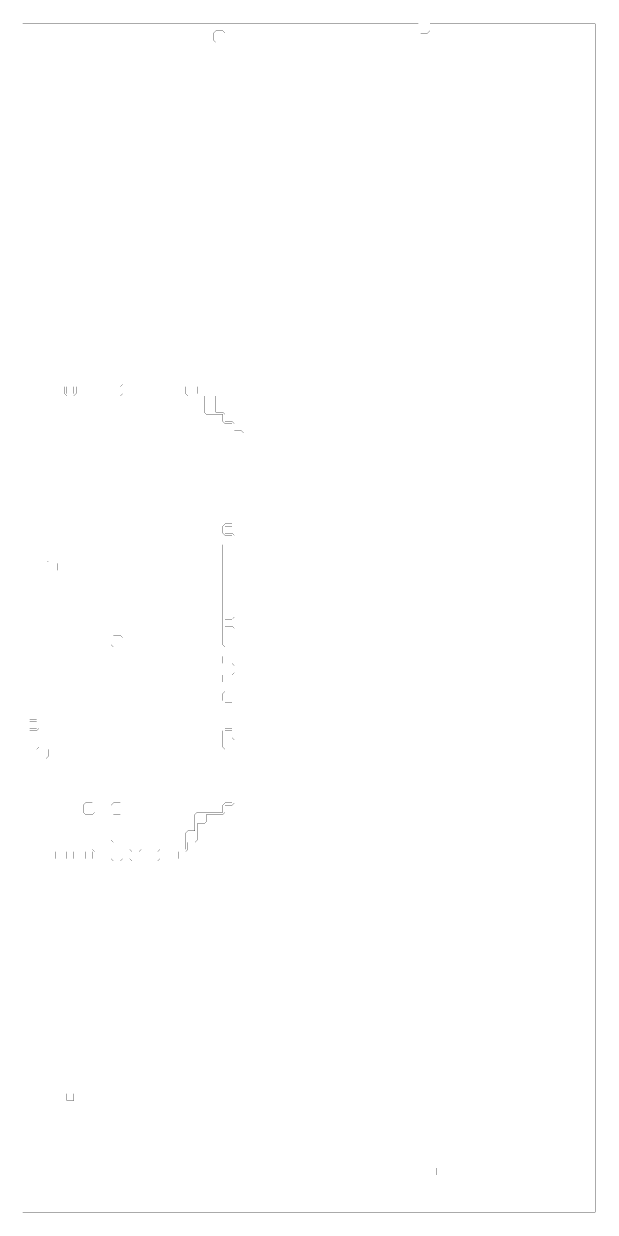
# Model space of a CAD drawing. Header units: metres. Extents: x 0 to 4990, y -4990 to 0.
# Drawn here: x 2593 to 4990, y -4990 to 0 of the extents above; entities that cross this region are included whole.
import ezdxf

# ---------------------------------------------------------------- set-up
doc = ezdxf.new("R2010")
doc.units = ezdxf.units.M
for name, color, linetype in [('conductor', 1, 'Continuous'), ('dielectric', 8, 'Continuous'), ('substrate', 5, 'Continuous')]:
    doc.layers.add(name, color=color, linetype=linetype)

msp = doc.modelspace()

# ---------------------------------------------------------------- linework, layer by layer
at = {"layer": 'conductor', "const_width": 0.5}
msp.add_lwpolyline([(2587.890625, -3466.796875), (2597.65625, -3466.796875), (2607.421875, -3466.796875), (2617.1875, -3466.796875), (2626.953125, -3466.796875), (2636.71875, -3466.796875), (2646.484375, -3466.796875), (2656.25, -3466.796875), (2666.015625, -3466.796875), (2675.78125, -3466.796875), (2685.546875, -3466.796875), (2695.3125, -3466.796875), (2705.078125, -3466.796875), (2714.84375, -3466.796875), (2724.609375, -3466.796875), (2734.375, -3466.796875), (2744.140625, -3466.796875), (2753.90625, -3466.796875), (2763.671875, -3466.796875), (2773.4375, -3466.796875), (2783.203125, -3466.796875), (2792.96875, -3466.796875), (2802.734375, -3466.796875), (2812.5, -3466.796875), (2822.265625, -3466.796875), (2832.03125, -3466.796875), (2841.796875, -3466.796875), (2851.5625, -3466.796875), (2861.328125, -3466.796875), (2871.09375, -3466.796875), (2880.859375, -3466.796875), (2890.625, -3476.5625), (2890.625, -3486.328125), (2890.625, -3496.09375), (2890.625, -3505.859375), (2900.390625, -3505.859375), (2910.15625, -3505.859375), (2919.921875, -3505.859375), (2919.921875, -3496.09375), (2919.921875, -3486.328125), (2919.921875, -3476.5625), (2919.921875, -3466.796875), (2919.921875, -3457.03125), (2919.921875, -3447.265625), (2919.921875, -3437.5), (2929.6875, -3427.734375), (2939.453125, -3427.734375), (2949.21875, -3427.734375), (2958.984375, -3427.734375), (2968.75, -3437.5), (2968.75, -3447.265625), (2968.75, -3457.03125), (2968.75, -3466.796875), (2968.75, -3476.5625), (2968.75, -3486.328125), (2968.75, -3496.09375), (2968.75, -3505.859375), (2978.515625, -3505.859375), (2988.28125, -3505.859375), (2998.046875, -3505.859375), (2998.046875, -3496.09375), (2998.046875, -3486.328125), (2998.046875, -3476.5625), (3007.8125, -3466.796875), (3017.578125, -3466.796875), (3027.34375, -3466.796875), (3037.109375, -3466.796875), (3046.875, -3476.5625), (3046.875, -3486.328125), (3046.875, -3496.09375), (3046.875, -3505.859375), (3056.640625, -3505.859375), (3066.40625, -3505.859375), (3076.171875, -3505.859375), (3076.171875, -3496.09375), (3076.171875, -3486.328125), (3076.171875, -3476.5625), (3085.9375, -3466.796875), (3095.703125, -3466.796875), (3105.46875, -3466.796875), (3115.234375, -3466.796875), (3125, -3476.5625), (3125, -3486.328125), (3125, -3496.09375), (3125, -3505.859375), (3134.765625, -3505.859375), (3144.53125, -3505.859375), (3154.296875, -3505.859375), (3154.296875, -3496.09375), (3154.296875, -3486.328125), (3154.296875, -3476.5625), (3164.0625, -3466.796875), (3173.828125, -3466.796875), (3183.59375, -3466.796875), (3193.359375, -3466.796875), (3203.125, -3466.796875), (3212.890625, -3466.796875), (3222.65625, -3466.796875), (3232.421875, -3466.796875), (3242.1875, -3466.796875), (3251.953125, -3466.796875), (3261.71875, -3466.796875), (3271.484375, -3466.796875), (3271.484375, -3457.03125), (3271.484375, -3447.265625), (3271.484375, -3437.5), (3271.484375, -3427.734375), (3271.484375, -3417.96875), (3271.484375, -3408.203125), (3271.484375, -3398.4375), (3281.25, -3388.671875), (3291.015625, -3388.671875), (3300.78125, -3388.671875), (3310.546875, -3388.671875), (3310.546875, -3378.90625), (3310.546875, -3369.140625), (3310.546875, -3359.375), (3310.546875, -3349.609375), (3310.546875, -3339.84375), (3310.546875, -3330.078125), (3310.546875, -3320.3125), (3320.3125, -3310.546875), (3330.078125, -3310.546875), (3339.84375, -3310.546875), (3349.609375, -3310.546875), (3359.375, -3310.546875), (3369.140625, -3310.546875), (3378.90625, -3310.546875), (3388.671875, -3310.546875), (3398.4375, -3310.546875), (3408.203125, -3310.546875), (3417.96875, -3310.546875), (3427.734375, -3310.546875), (3427.734375, -3300.78125), (3427.734375, -3291.015625), (3427.734375, -3281.25), (3437.5, -3271.484375), (3447.265625, -3271.484375), (3457.03125, -3271.484375), (3466.796875, -3271.484375), (3466.796875, -3261.71875), (3466.796875, -3251.953125), (3466.796875, -3242.1875), (3466.796875, -3232.421875), (3466.796875, -3222.65625), (3466.796875, -3212.890625), (3466.796875, -3203.125), (3466.796875, -3193.359375), (3466.796875, -3183.59375), (3466.796875, -3173.828125), (3466.796875, -3164.0625), (3466.796875, -3154.296875), (3466.796875, -3144.53125), (3466.796875, -3134.765625), (3466.796875, -3125), (3466.796875, -3115.234375), (3466.796875, -3105.46875), (3466.796875, -3095.703125), (3466.796875, -3085.9375), (3466.796875, -3076.171875), (3466.796875, -3066.40625), (3466.796875, -3056.640625), (3466.796875, -3046.875), (3457.03125, -3046.875), (3447.265625, -3046.875), (3437.5, -3046.875), (3427.734375, -3037.109375), (3427.734375, -3027.34375), (3427.734375, -3017.578125), (3427.734375, -3007.8125), (3427.734375, -2998.046875), (3427.734375, -2988.28125), (3427.734375, -2978.515625), (3427.734375, -2968.75), (3437.5, -2958.984375), (3447.265625, -2958.984375), (3457.03125, -2958.984375), (3466.796875, -2958.984375), (3466.796875, -2949.21875), (3466.796875, -2939.453125), (3466.796875, -2929.6875), (3466.796875, -2919.921875), (3466.796875, -2910.15625), (3466.796875, -2900.390625), (3466.796875, -2890.625), (3466.796875, -2880.859375), (3466.796875, -2871.09375), (3466.796875, -2861.328125), (3466.796875, -2851.5625), (3457.03125, -2851.5625), (3447.265625, -2851.5625), (3437.5, -2851.5625), (3427.734375, -2841.796875), (3427.734375, -2832.03125), (3427.734375, -2822.265625), (3427.734375, -2812.5), (3437.5, -2802.734375), (3447.265625, -2802.734375), (3457.03125, -2802.734375), (3466.796875, -2802.734375), (3466.796875, -2792.96875), (3466.796875, -2783.203125), (3466.796875, -2773.4375), (3457.03125, -2773.4375), (3447.265625, -2773.4375), (3437.5, -2773.4375), (3427.734375, -2763.671875), (3427.734375, -2753.90625), (3427.734375, -2744.140625), (3427.734375, -2734.375), (3437.5, -2724.609375), (3447.265625, -2724.609375), (3457.03125, -2724.609375), (3466.796875, -2724.609375), (3466.796875, -2714.84375), (3466.796875, -2705.078125), (3466.796875, -2695.3125), (3457.03125, -2695.3125), (3447.265625, -2695.3125), (3437.5, -2695.3125), (3427.734375, -2685.546875), (3427.734375, -2675.78125), (3427.734375, -2666.015625), (3427.734375, -2656.25), (3437.5, -2646.484375), (3447.265625, -2646.484375), (3457.03125, -2646.484375), (3466.796875, -2646.484375), (3466.796875, -2636.71875), (3466.796875, -2626.953125), (3466.796875, -2617.1875), (3457.03125, -2617.1875), (3447.265625, -2617.1875), (3437.5, -2617.1875), (3427.734375, -2607.421875), (3427.734375, -2597.65625), (3427.734375, -2587.890625), (3427.734375, -2578.125), (3427.734375, -2568.359375), (3427.734375, -2558.59375), (3427.734375, -2548.828125), (3427.734375, -2539.0625), (3427.734375, -2529.296875), (3427.734375, -2519.53125), (3427.734375, -2509.765625), (3427.734375, -2500), (3427.734375, -2490.234375), (3427.734375, -2480.46875), (3427.734375, -2470.703125), (3427.734375, -2460.9375), (3427.734375, -2451.171875), (3427.734375, -2441.40625), (3427.734375, -2431.640625), (3427.734375, -2421.875), (3427.734375, -2412.109375), (3427.734375, -2402.34375), (3427.734375, -2392.578125), (3427.734375, -2382.8125), (3427.734375, -2373.046875), (3427.734375, -2363.28125), (3427.734375, -2353.515625), (3427.734375, -2343.75), (3427.734375, -2333.984375), (3427.734375, -2324.21875), (3427.734375, -2314.453125), (3427.734375, -2304.6875), (3427.734375, -2294.921875), (3427.734375, -2285.15625), (3427.734375, -2275.390625), (3427.734375, -2265.625), (3427.734375, -2255.859375), (3427.734375, -2246.09375), (3427.734375, -2236.328125), (3427.734375, -2226.5625), (3427.734375, -2216.796875), (3427.734375, -2207.03125), (3427.734375, -2197.265625), (3427.734375, -2187.5), (3437.5, -2177.734375), (3447.265625, -2177.734375), (3457.03125, -2177.734375), (3466.796875, -2177.734375), (3466.796875, -2167.96875), (3466.796875, -2158.203125), (3466.796875, -2148.4375), (3457.03125, -2148.4375), (3447.265625, -2148.4375), (3437.5, -2148.4375), (3427.734375, -2138.671875), (3427.734375, -2128.90625), (3427.734375, -2119.140625), (3427.734375, -2109.375), (3437.5, -2099.609375), (3447.265625, -2099.609375), (3457.03125, -2099.609375), (3466.796875, -2099.609375), (3466.796875, -2089.84375), (3466.796875, -2080.078125), (3466.796875, -2070.3125), (3466.796875, -2060.546875), (3466.796875, -2050.78125), (3466.796875, -2041.015625), (3466.796875, -2031.25), (3466.796875, -2021.484375), (3466.796875, -2011.71875), (3466.796875, -2001.953125), (3466.796875, -1992.1875), (3466.796875, -1982.421875), (3466.796875, -1972.65625), (3466.796875, -1962.890625), (3466.796875, -1953.125), (3466.796875, -1943.359375), (3466.796875, -1933.59375), (3466.796875, -1923.828125), (3466.796875, -1914.0625), (3466.796875, -1904.296875), (3466.796875, -1894.53125), (3466.796875, -1884.765625), (3466.796875, -1875), (3466.796875, -1865.234375), (3466.796875, -1855.46875), (3466.796875, -1845.703125), (3466.796875, -1835.9375), (3466.796875, -1826.171875), (3466.796875, -1816.40625), (3466.796875, -1806.640625), (3466.796875, -1796.875), (3466.796875, -1787.109375), (3466.796875, -1777.34375), (3466.796875, -1767.578125), (3466.796875, -1757.8125), (3466.796875, -1748.046875), (3466.796875, -1738.28125), (3466.796875, -1728.515625), (3466.796875, -1718.75), (3466.796875, -1708.984375), (3466.796875, -1699.21875), (3466.796875, -1689.453125), (3466.796875, -1679.6875), (3457.03125, -1679.6875), (3447.265625, -1679.6875), (3437.5, -1679.6875), (3427.734375, -1669.921875), (3427.734375, -1660.15625), (3427.734375, -1650.390625), (3427.734375, -1640.625), (3417.96875, -1640.625), (3408.203125, -1640.625), (3398.4375, -1640.625), (3388.671875, -1640.625), (3378.90625, -1640.625), (3369.140625, -1640.625), (3359.375, -1640.625), (3349.609375, -1630.859375), (3349.609375, -1621.09375), (3349.609375, -1611.328125), (3349.609375, -1601.5625), (3349.609375, -1591.796875), (3349.609375, -1582.03125), (3349.609375, -1572.265625), (3349.609375, -1562.5), (3339.84375, -1562.5), (3330.078125, -1562.5), (3320.3125, -1562.5), (3310.546875, -1562.5), (3300.78125, -1562.5), (3291.015625, -1562.5), (3281.25, -1562.5), (3271.484375, -1552.734375), (3271.484375, -1542.96875), (3271.484375, -1533.203125), (3271.484375, -1523.4375), (3261.71875, -1523.4375), (3251.953125, -1523.4375), (3242.1875, -1523.4375), (3232.421875, -1523.4375), (3222.65625, -1523.4375), (3212.890625, -1523.4375), (3203.125, -1523.4375), (3193.359375, -1523.4375), (3183.59375, -1523.4375), (3173.828125, -1523.4375), (3164.0625, -1523.4375), (3154.296875, -1523.4375), (3144.53125, -1523.4375), (3134.765625, -1523.4375), (3125, -1523.4375), (3115.234375, -1523.4375), (3105.46875, -1523.4375), (3095.703125, -1523.4375), (3085.9375, -1523.4375), (3076.171875, -1523.4375), (3066.40625, -1523.4375), (3056.640625, -1523.4375), (3046.875, -1523.4375), (3037.109375, -1523.4375), (3027.34375, -1523.4375), (3017.578125, -1523.4375), (3007.8125, -1523.4375), (3007.8125, -1533.203125), (3007.8125, -1542.96875), (3007.8125, -1552.734375), (2998.046875, -1562.5), (2988.28125, -1562.5), (2978.515625, -1562.5), (2968.75, -1562.5), (2958.984375, -1552.734375), (2958.984375, -1542.96875), (2958.984375, -1533.203125), (2958.984375, -1523.4375), (2949.21875, -1523.4375), (2939.453125, -1523.4375), (2929.6875, -1523.4375), (2919.921875, -1523.4375), (2910.15625, -1523.4375), (2900.390625, -1523.4375), (2890.625, -1523.4375), (2880.859375, -1523.4375), (2871.09375, -1523.4375), (2861.328125, -1523.4375), (2851.5625, -1523.4375), (2841.796875, -1523.4375), (2832.03125, -1523.4375), (2822.265625, -1523.4375), (2812.5, -1523.4375), (2812.5, -1533.203125), (2812.5, -1542.96875), (2812.5, -1552.734375), (2802.734375, -1562.5), (2792.96875, -1562.5), (2783.203125, -1562.5), (2773.4375, -1562.5), (2763.671875, -1552.734375), (2763.671875, -1542.96875), (2763.671875, -1533.203125), (2763.671875, -1523.4375), (2753.90625, -1523.4375), (2744.140625, -1523.4375), (2734.375, -1523.4375), (2724.609375, -1523.4375), (2714.84375, -1523.4375), (2705.078125, -1523.4375), (2695.3125, -1523.4375), (2685.546875, -1523.4375), (2675.78125, -1523.4375), (2666.015625, -1523.4375), (2656.25, -1523.4375), (2646.484375, -1523.4375), (2636.71875, -1523.4375), (2626.953125, -1523.4375), (2617.1875, -1523.4375), (2607.421875, -1523.4375), (2597.65625, -1523.4375), (2587.890625, -1523.4375)], dxfattribs=at)
for points in [[(2685.546875, -2265.625), (2695.3125, -2255.859375), (2705.078125, -2255.859375), (2714.84375, -2255.859375), (2724.609375, -2255.859375), (2734.375, -2265.625), (2734.375, -2275.390625), (2734.375, -2285.15625), (2734.375, -2294.921875), (2724.609375, -2304.6875), (2714.84375, -2304.6875), (2705.078125, -2304.6875), (2695.3125, -2304.6875), (2685.546875, -2294.921875), (2685.546875, -2285.15625), (2685.546875, -2275.390625)], [(2958.984375, -2578.125), (2968.75, -2568.359375), (2978.515625, -2568.359375), (2988.28125, -2568.359375), (2998.046875, -2568.359375), (3007.8125, -2578.125), (3007.8125, -2587.890625), (3007.8125, -2597.65625), (3007.8125, -2607.421875), (2998.046875, -2617.1875), (2988.28125, -2617.1875), (2978.515625, -2617.1875), (2968.75, -2617.1875), (2958.984375, -2607.421875), (2958.984375, -2597.65625), (2958.984375, -2587.890625)], [(2607.421875, -2929.6875), (2617.1875, -2919.921875), (2626.953125, -2919.921875), (2636.71875, -2919.921875), (2646.484375, -2919.921875), (2656.25, -2929.6875), (2656.25, -2939.453125), (2656.25, -2949.21875), (2656.25, -2958.984375), (2646.484375, -2968.75), (2636.71875, -2968.75), (2626.953125, -2968.75), (2617.1875, -2968.75), (2607.421875, -2958.984375), (2607.421875, -2949.21875), (2607.421875, -2939.453125)], [(2646.484375, -3046.875), (2656.25, -3037.109375), (2666.015625, -3037.109375), (2675.78125, -3037.109375), (2685.546875, -3037.109375), (2695.3125, -3046.875), (2695.3125, -3056.640625), (2695.3125, -3066.40625), (2695.3125, -3076.171875), (2685.546875, -3085.9375), (2675.78125, -3085.9375), (2666.015625, -3085.9375), (2656.25, -3085.9375), (2646.484375, -3076.171875), (2646.484375, -3066.40625), (2646.484375, -3056.640625)], [(2841.796875, -3281.25), (2851.5625, -3271.484375), (2861.328125, -3271.484375), (2871.09375, -3271.484375), (2880.859375, -3271.484375), (2890.625, -3281.25), (2890.625, -3291.015625), (2890.625, -3300.78125), (2890.625, -3310.546875), (2880.859375, -3320.3125), (2871.09375, -3320.3125), (2861.328125, -3320.3125), (2851.5625, -3320.3125), (2841.796875, -3310.546875), (2841.796875, -3300.78125), (2841.796875, -3291.015625)], [(2958.984375, -3281.25), (2968.75, -3271.484375), (2978.515625, -3271.484375), (2988.28125, -3271.484375), (2998.046875, -3271.484375), (3007.8125, -3281.25), (3007.8125, -3291.015625), (3007.8125, -3300.78125), (3007.8125, -3310.546875), (2998.046875, -3320.3125), (2988.28125, -3320.3125), (2978.515625, -3320.3125), (2968.75, -3320.3125), (2958.984375, -3310.546875), (2958.984375, -3300.78125), (2958.984375, -3291.015625)]]:
    msp.add_lwpolyline(points, close=True, dxfattribs=at)
at = {"layer": 'dielectric', "const_width": 0.5}
for points in [[(2773.4375, -4492.1875), (2773.4375, -4501.953125), (2773.4375, -4511.71875), (2773.4375, -4521.484375), (2783.203125, -4521.484375), (2792.96875, -4521.484375), (2802.734375, -4521.484375), (2802.734375, -4511.71875), (2802.734375, -4501.953125), (2802.734375, -4492.1875), (2792.96875, -4492.1875), (2783.203125, -4492.1875)], [(4296.875, -4804.6875), (4296.875, -4814.453125), (4296.875, -4824.21875), (4296.875, -4833.984375), (4306.640625, -4833.984375), (4316.40625, -4833.984375), (4326.171875, -4833.984375), (4326.171875, -4824.21875), (4326.171875, -4814.453125), (4326.171875, -4804.6875), (4316.40625, -4804.6875), (4306.640625, -4804.6875)]]:
    msp.add_lwpolyline(points, close=True, dxfattribs=at)
at = {"layer": 'substrate', "const_width": 0.5}
for points in [[(2587.890625, -4990.234375), (2597.65625, -4990.234375), (2607.421875, -4990.234375), (2617.1875, -4990.234375), (2626.953125, -4990.234375), (2636.71875, -4990.234375), (2646.484375, -4990.234375), (2656.25, -4990.234375), (2666.015625, -4990.234375), (2675.78125, -4990.234375), (2685.546875, -4990.234375), (2695.3125, -4990.234375), (2705.078125, -4990.234375), (2714.84375, -4990.234375), (2724.609375, -4990.234375), (2734.375, -4990.234375), (2744.140625, -4990.234375), (2753.90625, -4990.234375), (2763.671875, -4990.234375), (2773.4375, -4990.234375), (2783.203125, -4990.234375), (2792.96875, -4990.234375), (2802.734375, -4990.234375), (2812.5, -4990.234375), (2822.265625, -4990.234375), (2832.03125, -4990.234375), (2841.796875, -4990.234375), (2851.5625, -4990.234375), (2861.328125, -4990.234375), (2871.09375, -4990.234375), (2880.859375, -4990.234375), (2890.625, -4990.234375), (2900.390625, -4990.234375), (2910.15625, -4990.234375), (2919.921875, -4990.234375), (2929.6875, -4990.234375), (2939.453125, -4990.234375), (2949.21875, -4990.234375), (2958.984375, -4990.234375), (2968.75, -4990.234375), (2978.515625, -4990.234375), (2988.28125, -4990.234375), (2998.046875, -4990.234375), (3007.8125, -4990.234375), (3017.578125, -4990.234375), (3027.34375, -4990.234375), (3037.109375, -4990.234375), (3046.875, -4990.234375), (3056.640625, -4990.234375), (3066.40625, -4990.234375), (3076.171875, -4990.234375), (3085.9375, -4990.234375), (3095.703125, -4990.234375), (3105.46875, -4990.234375), (3115.234375, -4990.234375), (3125, -4990.234375), (3134.765625, -4990.234375), (3144.53125, -4990.234375), (3154.296875, -4990.234375), (3164.0625, -4990.234375), (3173.828125, -4990.234375), (3183.59375, -4990.234375), (3193.359375, -4990.234375), (3203.125, -4990.234375), (3212.890625, -4990.234375), (3222.65625, -4990.234375), (3232.421875, -4990.234375), (3242.1875, -4990.234375), (3251.953125, -4990.234375), (3261.71875, -4990.234375), (3271.484375, -4990.234375), (3281.25, -4990.234375), (3291.015625, -4990.234375), (3300.78125, -4990.234375), (3310.546875, -4990.234375), (3320.3125, -4990.234375), (3330.078125, -4990.234375), (3339.84375, -4990.234375), (3349.609375, -4990.234375), (3359.375, -4990.234375), (3369.140625, -4990.234375), (3378.90625, -4990.234375), (3388.671875, -4990.234375), (3398.4375, -4990.234375), (3408.203125, -4990.234375), (3417.96875, -4990.234375), (3427.734375, -4990.234375), (3437.5, -4990.234375), (3447.265625, -4990.234375), (3457.03125, -4990.234375), (3466.796875, -4990.234375), (3476.5625, -4990.234375), (3486.328125, -4990.234375), (3496.09375, -4990.234375), (3505.859375, -4990.234375), (3515.625, -4990.234375), (3525.390625, -4990.234375), (3535.15625, -4990.234375), (3544.921875, -4990.234375), (3554.6875, -4990.234375), (3564.453125, -4990.234375), (3574.21875, -4990.234375), (3583.984375, -4990.234375), (3593.75, -4990.234375), (3603.515625, -4990.234375), (3613.28125, -4990.234375), (3623.046875, -4990.234375), (3632.8125, -4990.234375), (3642.578125, -4990.234375), (3652.34375, -4990.234375), (3662.109375, -4990.234375), (3671.875, -4990.234375), (3681.640625, -4990.234375), (3691.40625, -4990.234375), (3701.171875, -4990.234375), (3710.9375, -4990.234375), (3720.703125, -4990.234375), (3730.46875, -4990.234375), (3740.234375, -4990.234375), (3750, -4990.234375), (3759.765625, -4990.234375), (3769.53125, -4990.234375), (3779.296875, -4990.234375), (3789.0625, -4990.234375), (3798.828125, -4990.234375), (3808.59375, -4990.234375), (3818.359375, -4990.234375), (3828.125, -4990.234375), (3837.890625, -4990.234375), (3847.65625, -4990.234375), (3857.421875, -4990.234375), (3867.1875, -4990.234375), (3876.953125, -4990.234375), (3886.71875, -4990.234375), (3896.484375, -4990.234375), (3906.25, -4990.234375), (3916.015625, -4990.234375), (3925.78125, -4990.234375), (3935.546875, -4990.234375), (3945.3125, -4990.234375), (3955.078125, -4990.234375), (3964.84375, -4990.234375), (3974.609375, -4990.234375), (3984.375, -4990.234375), (3994.140625, -4990.234375), (4003.90625, -4990.234375), (4013.671875, -4990.234375), (4023.4375, -4990.234375), (4033.203125, -4990.234375), (4042.96875, -4990.234375), (4052.734375, -4990.234375), (4062.5, -4990.234375), (4072.265625, -4990.234375), (4082.03125, -4990.234375), (4091.796875, -4990.234375), (4101.5625, -4990.234375), (4111.328125, -4990.234375), (4121.09375, -4990.234375), (4130.859375, -4990.234375), (4140.625, -4990.234375), (4150.390625, -4990.234375), (4160.15625, -4990.234375), (4169.921875, -4990.234375), (4179.6875, -4990.234375), (4189.453125, -4990.234375), (4199.21875, -4990.234375), (4208.984375, -4990.234375), (4218.75, -4990.234375), (4228.515625, -4990.234375), (4238.28125, -4990.234375), (4248.046875, -4990.234375), (4257.8125, -4990.234375), (4267.578125, -4990.234375), (4277.34375, -4990.234375), (4287.109375, -4990.234375), (4296.875, -4990.234375), (4306.640625, -4990.234375), (4316.40625, -4990.234375), (4326.171875, -4990.234375), (4335.9375, -4990.234375), (4345.703125, -4990.234375), (4355.46875, -4990.234375), (4365.234375, -4990.234375), (4375, -4990.234375), (4384.765625, -4990.234375), (4394.53125, -4990.234375), (4404.296875, -4990.234375), (4414.0625, -4990.234375), (4423.828125, -4990.234375), (4433.59375, -4990.234375), (4443.359375, -4990.234375), (4453.125, -4990.234375), (4462.890625, -4990.234375), (4472.65625, -4990.234375), (4482.421875, -4990.234375), (4492.1875, -4990.234375), (4501.953125, -4990.234375), (4511.71875, -4990.234375), (4521.484375, -4990.234375), (4531.25, -4990.234375), (4541.015625, -4990.234375), (4550.78125, -4990.234375), (4560.546875, -4990.234375), (4570.3125, -4990.234375), (4580.078125, -4990.234375), (4589.84375, -4990.234375), (4599.609375, -4990.234375), (4609.375, -4990.234375), (4619.140625, -4990.234375), (4628.90625, -4990.234375), (4638.671875, -4990.234375), (4648.4375, -4990.234375), (4658.203125, -4990.234375), (4667.96875, -4990.234375), (4677.734375, -4990.234375), (4687.5, -4990.234375), (4697.265625, -4990.234375), (4707.03125, -4990.234375), (4716.796875, -4990.234375), (4726.5625, -4990.234375), (4736.328125, -4990.234375), (4746.09375, -4990.234375), (4755.859375, -4990.234375), (4765.625, -4990.234375), (4775.390625, -4990.234375), (4785.15625, -4990.234375), (4794.921875, -4990.234375), (4804.6875, -4990.234375), (4814.453125, -4990.234375), (4824.21875, -4990.234375), (4833.984375, -4990.234375), (4843.75, -4990.234375), (4853.515625, -4990.234375), (4863.28125, -4990.234375), (4873.046875, -4990.234375), (4882.8125, -4990.234375), (4892.578125, -4990.234375), (4902.34375, -4990.234375), (4912.109375, -4990.234375), (4921.875, -4990.234375), (4931.640625, -4990.234375), (4941.40625, -4990.234375), (4951.171875, -4990.234375), (4960.9375, -4990.234375), (4970.703125, -4990.234375), (4980.46875, -4990.234375), (4990.234375, -4990.234375), (4990.234375, -4980.46875), (4990.234375, -4970.703125), (4990.234375, -4960.9375), (4990.234375, -4951.171875), (4990.234375, -4941.40625), (4990.234375, -4931.640625), (4990.234375, -4921.875), (4990.234375, -4912.109375), (4990.234375, -4902.34375), (4990.234375, -4892.578125), (4990.234375, -4882.8125), (4990.234375, -4873.046875), (4990.234375, -4863.28125), (4990.234375, -4853.515625), (4990.234375, -4843.75), (4990.234375, -4833.984375), (4990.234375, -4824.21875), (4990.234375, -4814.453125), (4990.234375, -4804.6875), (4990.234375, -4794.921875), (4990.234375, -4785.15625), (4990.234375, -4775.390625), (4990.234375, -4765.625), (4990.234375, -4755.859375), (4990.234375, -4746.09375), (4990.234375, -4736.328125), (4990.234375, -4726.5625), (4990.234375, -4716.796875), (4990.234375, -4707.03125), (4990.234375, -4697.265625), (4990.234375, -4687.5), (4990.234375, -4677.734375), (4990.234375, -4667.96875), (4990.234375, -4658.203125), (4990.234375, -4648.4375), (4990.234375, -4638.671875), (4990.234375, -4628.90625), (4990.234375, -4619.140625), (4990.234375, -4609.375), (4990.234375, -4599.609375), (4990.234375, -4589.84375), (4990.234375, -4580.078125), (4990.234375, -4570.3125), (4990.234375, -4560.546875), (4990.234375, -4550.78125), (4990.234375, -4541.015625), (4990.234375, -4531.25), (4990.234375, -4521.484375), (4990.234375, -4511.71875), (4990.234375, -4501.953125), (4990.234375, -4492.1875), (4990.234375, -4482.421875), (4990.234375, -4472.65625), (4990.234375, -4462.890625), (4990.234375, -4453.125), (4990.234375, -4443.359375), (4990.234375, -4433.59375), (4990.234375, -4423.828125), (4990.234375, -4414.0625), (4990.234375, -4404.296875), (4990.234375, -4394.53125), (4990.234375, -4384.765625), (4990.234375, -4375), (4990.234375, -4365.234375), (4990.234375, -4355.46875), (4990.234375, -4345.703125), (4990.234375, -4335.9375), (4990.234375, -4326.171875), (4990.234375, -4316.40625), (4990.234375, -4306.640625), (4990.234375, -4296.875), (4990.234375, -4287.109375), (4990.234375, -4277.34375), (4990.234375, -4267.578125), (4990.234375, -4257.8125), (4990.234375, -4248.046875), (4990.234375, -4238.28125), (4990.234375, -4228.515625), (4990.234375, -4218.75), (4990.234375, -4208.984375), (4990.234375, -4199.21875), (4990.234375, -4189.453125), (4990.234375, -4179.6875), (4990.234375, -4169.921875), (4990.234375, -4160.15625), (4990.234375, -4150.390625), (4990.234375, -4140.625), (4990.234375, -4130.859375), (4990.234375, -4121.09375), (4990.234375, -4111.328125), (4990.234375, -4101.5625), (4990.234375, -4091.796875), (4990.234375, -4082.03125), (4990.234375, -4072.265625), (4990.234375, -4062.5), (4990.234375, -4052.734375), (4990.234375, -4042.96875), (4990.234375, -4033.203125), (4990.234375, -4023.4375), (4990.234375, -4013.671875), (4990.234375, -4003.90625), (4990.234375, -3994.140625), (4990.234375, -3984.375), (4990.234375, -3974.609375), (4990.234375, -3964.84375), (4990.234375, -3955.078125), (4990.234375, -3945.3125), (4990.234375, -3935.546875), (4990.234375, -3925.78125), (4990.234375, -3916.015625), (4990.234375, -3906.25), (4990.234375, -3896.484375), (4990.234375, -3886.71875), (4990.234375, -3876.953125), (4990.234375, -3867.1875), (4990.234375, -3857.421875), (4990.234375, -3847.65625), (4990.234375, -3837.890625), (4990.234375, -3828.125), (4990.234375, -3818.359375), (4990.234375, -3808.59375), (4990.234375, -3798.828125), (4990.234375, -3789.0625), (4990.234375, -3779.296875), (4990.234375, -3769.53125), (4990.234375, -3759.765625), (4990.234375, -3750), (4990.234375, -3740.234375), (4990.234375, -3730.46875), (4990.234375, -3720.703125), (4990.234375, -3710.9375), (4990.234375, -3701.171875), (4990.234375, -3691.40625), (4990.234375, -3681.640625), (4990.234375, -3671.875), (4990.234375, -3662.109375), (4990.234375, -3652.34375), (4990.234375, -3642.578125), (4990.234375, -3632.8125), (4990.234375, -3623.046875), (4990.234375, -3613.28125), (4990.234375, -3603.515625), (4990.234375, -3593.75), (4990.234375, -3583.984375), (4990.234375, -3574.21875), (4990.234375, -3564.453125), (4990.234375, -3554.6875), (4990.234375, -3544.921875), (4990.234375, -3535.15625), (4990.234375, -3525.390625), (4990.234375, -3515.625), (4990.234375, -3505.859375), (4990.234375, -3496.09375), (4990.234375, -3486.328125), (4990.234375, -3476.5625), (4990.234375, -3466.796875), (4990.234375, -3457.03125), (4990.234375, -3447.265625), (4990.234375, -3437.5), (4990.234375, -3427.734375), (4990.234375, -3417.96875), (4990.234375, -3408.203125), (4990.234375, -3398.4375), (4990.234375, -3388.671875), (4990.234375, -3378.90625), (4990.234375, -3369.140625), (4990.234375, -3359.375), (4990.234375, -3349.609375), (4990.234375, -3339.84375), (4990.234375, -3330.078125), (4990.234375, -3320.3125), (4990.234375, -3310.546875), (4990.234375, -3300.78125), (4990.234375, -3291.015625), (4990.234375, -3281.25), (4990.234375, -3271.484375), (4990.234375, -3261.71875), (4990.234375, -3251.953125), (4990.234375, -3242.1875), (4990.234375, -3232.421875), (4990.234375, -3222.65625), (4990.234375, -3212.890625), (4990.234375, -3203.125), (4990.234375, -3193.359375), (4990.234375, -3183.59375), (4990.234375, -3173.828125), (4990.234375, -3164.0625), (4990.234375, -3154.296875), (4990.234375, -3144.53125), (4990.234375, -3134.765625), (4990.234375, -3125), (4990.234375, -3115.234375), (4990.234375, -3105.46875), (4990.234375, -3095.703125), (4990.234375, -3085.9375), (4990.234375, -3076.171875), (4990.234375, -3066.40625), (4990.234375, -3056.640625), (4990.234375, -3046.875), (4990.234375, -3037.109375), (4990.234375, -3027.34375), (4990.234375, -3017.578125), (4990.234375, -3007.8125), (4990.234375, -2998.046875), (4990.234375, -2988.28125), (4990.234375, -2978.515625), (4990.234375, -2968.75), (4990.234375, -2958.984375), (4990.234375, -2949.21875), (4990.234375, -2939.453125), (4990.234375, -2929.6875), (4990.234375, -2919.921875), (4990.234375, -2910.15625), (4990.234375, -2900.390625), (4990.234375, -2890.625), (4990.234375, -2880.859375), (4990.234375, -2871.09375), (4990.234375, -2861.328125), (4990.234375, -2851.5625), (4990.234375, -2841.796875), (4990.234375, -2832.03125), (4990.234375, -2822.265625), (4990.234375, -2812.5), (4990.234375, -2802.734375), (4990.234375, -2792.96875), (4990.234375, -2783.203125), (4990.234375, -2773.4375), (4990.234375, -2763.671875), (4990.234375, -2753.90625), (4990.234375, -2744.140625), (4990.234375, -2734.375), (4990.234375, -2724.609375), (4990.234375, -2714.84375), (4990.234375, -2705.078125), (4990.234375, -2695.3125), (4990.234375, -2685.546875), (4990.234375, -2675.78125), (4990.234375, -2666.015625), (4990.234375, -2656.25), (4990.234375, -2646.484375), (4990.234375, -2636.71875), (4990.234375, -2626.953125), (4990.234375, -2617.1875), (4990.234375, -2607.421875), (4990.234375, -2597.65625), (4990.234375, -2587.890625), (4990.234375, -2578.125), (4990.234375, -2568.359375), (4990.234375, -2558.59375), (4990.234375, -2548.828125), (4990.234375, -2539.0625), (4990.234375, -2529.296875), (4990.234375, -2519.53125), (4990.234375, -2509.765625), (4990.234375, -2500), (4990.234375, -2490.234375), (4990.234375, -2480.46875), (4990.234375, -2470.703125), (4990.234375, -2460.9375), (4990.234375, -2451.171875), (4990.234375, -2441.40625), (4990.234375, -2431.640625), (4990.234375, -2421.875), (4990.234375, -2412.109375), (4990.234375, -2402.34375), (4990.234375, -2392.578125), (4990.234375, -2382.8125), (4990.234375, -2373.046875), (4990.234375, -2363.28125), (4990.234375, -2353.515625), (4990.234375, -2343.75), (4990.234375, -2333.984375), (4990.234375, -2324.21875), (4990.234375, -2314.453125), (4990.234375, -2304.6875), (4990.234375, -2294.921875), (4990.234375, -2285.15625), (4990.234375, -2275.390625), (4990.234375, -2265.625), (4990.234375, -2255.859375), (4990.234375, -2246.09375), (4990.234375, -2236.328125), (4990.234375, -2226.5625), (4990.234375, -2216.796875), (4990.234375, -2207.03125), (4990.234375, -2197.265625), (4990.234375, -2187.5), (4990.234375, -2177.734375), (4990.234375, -2167.96875), (4990.234375, -2158.203125), (4990.234375, -2148.4375), (4990.234375, -2138.671875), (4990.234375, -2128.90625), (4990.234375, -2119.140625), (4990.234375, -2109.375), (4990.234375, -2099.609375), (4990.234375, -2089.84375), (4990.234375, -2080.078125), (4990.234375, -2070.3125), (4990.234375, -2060.546875), (4990.234375, -2050.78125), (4990.234375, -2041.015625), (4990.234375, -2031.25), (4990.234375, -2021.484375), (4990.234375, -2011.71875), (4990.234375, -2001.953125), (4990.234375, -1992.1875), (4990.234375, -1982.421875), (4990.234375, -1972.65625), (4990.234375, -1962.890625), (4990.234375, -1953.125), (4990.234375, -1943.359375), (4990.234375, -1933.59375), (4990.234375, -1923.828125), (4990.234375, -1914.0625), (4990.234375, -1904.296875), (4990.234375, -1894.53125), (4990.234375, -1884.765625), (4990.234375, -1875), (4990.234375, -1865.234375), (4990.234375, -1855.46875), (4990.234375, -1845.703125), (4990.234375, -1835.9375), (4990.234375, -1826.171875), (4990.234375, -1816.40625), (4990.234375, -1806.640625), (4990.234375, -1796.875), (4990.234375, -1787.109375), (4990.234375, -1777.34375), (4990.234375, -1767.578125), (4990.234375, -1757.8125), (4990.234375, -1748.046875), (4990.234375, -1738.28125), (4990.234375, -1728.515625), (4990.234375, -1718.75), (4990.234375, -1708.984375), (4990.234375, -1699.21875), (4990.234375, -1689.453125), (4990.234375, -1679.6875), (4990.234375, -1669.921875), (4990.234375, -1660.15625), (4990.234375, -1650.390625), (4990.234375, -1640.625), (4990.234375, -1630.859375), (4990.234375, -1621.09375), (4990.234375, -1611.328125), (4990.234375, -1601.5625), (4990.234375, -1591.796875), (4990.234375, -1582.03125), (4990.234375, -1572.265625), (4990.234375, -1562.5), (4990.234375, -1552.734375), (4990.234375, -1542.96875), (4990.234375, -1533.203125), (4990.234375, -1523.4375), (4990.234375, -1513.671875), (4990.234375, -1503.90625), (4990.234375, -1494.140625), (4990.234375, -1484.375), (4990.234375, -1474.609375), (4990.234375, -1464.84375), (4990.234375, -1455.078125), (4990.234375, -1445.3125), (4990.234375, -1435.546875), (4990.234375, -1425.78125), (4990.234375, -1416.015625), (4990.234375, -1406.25), (4990.234375, -1396.484375), (4990.234375, -1386.71875), (4990.234375, -1376.953125), (4990.234375, -1367.1875), (4990.234375, -1357.421875), (4990.234375, -1347.65625), (4990.234375, -1337.890625), (4990.234375, -1328.125), (4990.234375, -1318.359375), (4990.234375, -1308.59375), (4990.234375, -1298.828125), (4990.234375, -1289.0625), (4990.234375, -1279.296875), (4990.234375, -1269.53125), (4990.234375, -1259.765625), (4990.234375, -1250), (4990.234375, -1240.234375), (4990.234375, -1230.46875), (4990.234375, -1220.703125), (4990.234375, -1210.9375), (4990.234375, -1201.171875), (4990.234375, -1191.40625), (4990.234375, -1181.640625), (4990.234375, -1171.875), (4990.234375, -1162.109375), (4990.234375, -1152.34375), (4990.234375, -1142.578125), (4990.234375, -1132.8125), (4990.234375, -1123.046875), (4990.234375, -1113.28125), (4990.234375, -1103.515625), (4990.234375, -1093.75), (4990.234375, -1083.984375), (4990.234375, -1074.21875), (4990.234375, -1064.453125), (4990.234375, -1054.6875), (4990.234375, -1044.921875), (4990.234375, -1035.15625), (4990.234375, -1025.390625), (4990.234375, -1015.625), (4990.234375, -1005.859375), (4990.234375, -996.09375), (4990.234375, -986.328125), (4990.234375, -976.5625), (4990.234375, -966.796875), (4990.234375, -957.03125), (4990.234375, -947.265625), (4990.234375, -937.5), (4990.234375, -927.734375), (4990.234375, -917.96875), (4990.234375, -908.203125), (4990.234375, -898.4375), (4990.234375, -888.671875), (4990.234375, -878.90625), (4990.234375, -869.140625), (4990.234375, -859.375), (4990.234375, -849.609375), (4990.234375, -839.84375), (4990.234375, -830.078125), (4990.234375, -820.3125), (4990.234375, -810.546875), (4990.234375, -800.78125), (4990.234375, -791.015625), (4990.234375, -781.25), (4990.234375, -771.484375), (4990.234375, -761.71875), (4990.234375, -751.953125), (4990.234375, -742.1875), (4990.234375, -732.421875), (4990.234375, -722.65625), (4990.234375, -712.890625), (4990.234375, -703.125), (4990.234375, -693.359375), (4990.234375, -683.59375), (4990.234375, -673.828125), (4990.234375, -664.0625), (4990.234375, -654.296875), (4990.234375, -644.53125), (4990.234375, -634.765625), (4990.234375, -625), (4990.234375, -615.234375), (4990.234375, -605.46875), (4990.234375, -595.703125), (4990.234375, -585.9375), (4990.234375, -576.171875), (4990.234375, -566.40625), (4990.234375, -556.640625), (4990.234375, -546.875), (4990.234375, -537.109375), (4990.234375, -527.34375), (4990.234375, -517.578125), (4990.234375, -507.8125), (4990.234375, -498.046875), (4990.234375, -488.28125), (4990.234375, -478.515625), (4990.234375, -468.75), (4990.234375, -458.984375), (4990.234375, -449.21875), (4990.234375, -439.453125), (4990.234375, -429.6875), (4990.234375, -419.921875), (4990.234375, -410.15625), (4990.234375, -400.390625), (4990.234375, -390.625), (4990.234375, -380.859375), (4990.234375, -371.09375), (4990.234375, -361.328125), (4990.234375, -351.5625), (4990.234375, -341.796875), (4990.234375, -332.03125), (4990.234375, -322.265625), (4990.234375, -312.5), (4990.234375, -302.734375), (4990.234375, -292.96875), (4990.234375, -283.203125), (4990.234375, -273.4375), (4990.234375, -263.671875), (4990.234375, -253.90625), (4990.234375, -244.140625), (4990.234375, -234.375), (4990.234375, -224.609375), (4990.234375, -214.84375), (4990.234375, -205.078125), (4990.234375, -195.3125), (4990.234375, -185.546875), (4990.234375, -175.78125), (4990.234375, -166.015625), (4990.234375, -156.25), (4990.234375, -146.484375), (4990.234375, -136.71875), (4990.234375, -126.953125), (4990.234375, -117.1875), (4990.234375, -107.421875), (4990.234375, -97.65625), (4990.234375, -87.890625), (4990.234375, -78.125), (4990.234375, -68.359375), (4990.234375, -58.59375), (4990.234375, -48.828125), (4990.234375, -39.0625), (4990.234375, -29.296875), (4990.234375, -19.53125), (4990.234375, -9.765625), (4990.234375, 0), (4980.46875, 0), (4970.703125, 0), (4960.9375, 0), (4951.171875, 0), (4941.40625, 0), (4931.640625, 0), (4921.875, 0), (4912.109375, 0), (4902.34375, 0), (4892.578125, 0), (4882.8125, 0), (4873.046875, 0), (4863.28125, 0), (4853.515625, 0), (4843.75, 0), (4833.984375, 0), (4824.21875, 0), (4814.453125, 0), (4804.6875, 0), (4794.921875, 0), (4785.15625, 0), (4775.390625, 0), (4765.625, 0), (4755.859375, 0), (4746.09375, 0), (4736.328125, 0), (4726.5625, 0), (4716.796875, 0), (4707.03125, 0), (4697.265625, 0), (4687.5, 0), (4677.734375, 0), (4667.96875, 0), (4658.203125, 0), (4648.4375, 0), (4638.671875, 0), (4628.90625, 0), (4619.140625, 0), (4609.375, 0), (4599.609375, 0), (4589.84375, 0), (4580.078125, 0), (4570.3125, 0), (4560.546875, 0), (4550.78125, 0), (4541.015625, 0), (4531.25, 0), (4521.484375, 0), (4511.71875, 0), (4501.953125, 0), (4492.1875, 0), (4482.421875, 0), (4472.65625, 0), (4462.890625, 0), (4453.125, 0), (4443.359375, 0), (4433.59375, 0), (4423.828125, 0), (4414.0625, 0), (4404.296875, 0), (4394.53125, 0), (4384.765625, 0), (4375, 0), (4365.234375, 0), (4355.46875, 0), (4345.703125, 0), (4335.9375, 0), (4326.171875, 0), (4316.40625, 0), (4306.640625, 0), (4296.875, 0), (4296.875, -9.765625), (4296.875, -19.53125), (4296.875, -29.296875), (4287.109375, -39.0625), (4277.34375, -39.0625), (4267.578125, -39.0625), (4257.8125, -39.0625), (4248.046875, -29.296875), (4248.046875, -19.53125), (4248.046875, -9.765625), (4248.046875, 0), (4238.28125, 0), (4228.515625, 0), (4218.75, 0), (4208.984375, 0), (4199.21875, 0), (4189.453125, 0), (4179.6875, 0), (4169.921875, 0), (4160.15625, 0), (4150.390625, 0), (4140.625, 0), (4130.859375, 0), (4121.09375, 0), (4111.328125, 0), (4101.5625, 0), (4091.796875, 0), (4082.03125, 0), (4072.265625, 0), (4062.5, 0), (4052.734375, 0), (4042.96875, 0), (4033.203125, 0), (4023.4375, 0), (4013.671875, 0), (4003.90625, 0), (3994.140625, 0), (3984.375, 0), (3974.609375, 0), (3964.84375, 0), (3955.078125, 0), (3945.3125, 0), (3935.546875, 0), (3925.78125, 0), (3916.015625, 0), (3906.25, 0), (3896.484375, 0), (3886.71875, 0), (3876.953125, 0), (3867.1875, 0), (3857.421875, 0), (3847.65625, 0), (3837.890625, 0), (3828.125, 0), (3818.359375, 0), (3808.59375, 0), (3798.828125, 0), (3789.0625, 0), (3779.296875, 0), (3769.53125, 0), (3759.765625, 0), (3750, 0), (3740.234375, 0), (3730.46875, 0), (3720.703125, 0), (3710.9375, 0), (3701.171875, 0), (3691.40625, 0), (3681.640625, 0), (3671.875, 0), (3662.109375, 0), (3652.34375, 0), (3642.578125, 0), (3632.8125, 0), (3623.046875, 0), (3613.28125, 0), (3603.515625, 0), (3593.75, 0), (3583.984375, 0), (3574.21875, 0), (3564.453125, 0), (3554.6875, 0), (3544.921875, 0), (3535.15625, 0), (3525.390625, 0), (3515.625, 0), (3505.859375, 0), (3496.09375, 0), (3486.328125, 0), (3476.5625, 0), (3466.796875, 0), (3457.03125, 0), (3447.265625, 0), (3437.5, 0), (3427.734375, 0), (3417.96875, 0), (3408.203125, 0), (3398.4375, 0), (3388.671875, 0), (3378.90625, 0), (3369.140625, 0), (3359.375, 0), (3349.609375, 0), (3339.84375, 0), (3330.078125, 0), (3320.3125, 0), (3310.546875, 0), (3300.78125, 0), (3291.015625, 0), (3281.25, 0), (3271.484375, 0), (3261.71875, 0), (3251.953125, 0), (3242.1875, 0), (3232.421875, 0), (3222.65625, 0), (3212.890625, 0), (3203.125, 0), (3193.359375, 0), (3183.59375, 0), (3173.828125, 0), (3164.0625, 0), (3154.296875, 0), (3144.53125, 0), (3134.765625, 0), (3125, 0), (3115.234375, 0), (3105.46875, 0), (3095.703125, 0), (3085.9375, 0), (3076.171875, 0), (3066.40625, 0), (3056.640625, 0), (3046.875, 0), (3037.109375, 0), (3027.34375, 0), (3017.578125, 0), (3007.8125, 0), (2998.046875, 0), (2988.28125, 0), (2978.515625, 0), (2968.75, 0), (2958.984375, 0), (2949.21875, 0), (2939.453125, 0), (2929.6875, 0), (2919.921875, 0), (2910.15625, 0), (2900.390625, 0), (2890.625, 0), (2880.859375, 0), (2871.09375, 0), (2861.328125, 0), (2851.5625, 0), (2841.796875, 0), (2832.03125, 0), (2822.265625, 0), (2812.5, 0), (2802.734375, 0), (2792.96875, 0), (2783.203125, 0), (2773.4375, 0), (2763.671875, 0), (2753.90625, 0), (2744.140625, 0), (2734.375, 0), (2724.609375, 0), (2714.84375, 0), (2705.078125, 0), (2695.3125, 0), (2685.546875, 0), (2675.78125, 0), (2666.015625, 0), (2656.25, 0), (2646.484375, 0), (2636.71875, 0), (2626.953125, 0), (2617.1875, 0), (2607.421875, 0), (2597.65625, 0), (2587.890625, 0)], [(2587.890625, -1513.671875), (2597.65625, -1513.671875), (2607.421875, -1513.671875), (2617.1875, -1513.671875), (2626.953125, -1513.671875), (2636.71875, -1513.671875), (2646.484375, -1513.671875), (2656.25, -1513.671875), (2666.015625, -1513.671875), (2675.78125, -1513.671875), (2685.546875, -1513.671875), (2695.3125, -1513.671875), (2705.078125, -1513.671875), (2714.84375, -1513.671875), (2724.609375, -1513.671875), (2734.375, -1513.671875), (2744.140625, -1513.671875), (2753.90625, -1513.671875), (2763.671875, -1513.671875), (2773.4375, -1523.4375), (2773.4375, -1533.203125), (2773.4375, -1542.96875), (2773.4375, -1552.734375), (2783.203125, -1552.734375), (2792.96875, -1552.734375), (2802.734375, -1552.734375), (2802.734375, -1542.96875), (2802.734375, -1533.203125), (2802.734375, -1523.4375), (2812.5, -1513.671875), (2822.265625, -1513.671875), (2832.03125, -1513.671875), (2841.796875, -1513.671875), (2851.5625, -1513.671875), (2861.328125, -1513.671875), (2871.09375, -1513.671875), (2880.859375, -1513.671875), (2890.625, -1513.671875), (2900.390625, -1513.671875), (2910.15625, -1513.671875), (2919.921875, -1513.671875), (2929.6875, -1513.671875), (2939.453125, -1513.671875), (2949.21875, -1513.671875), (2958.984375, -1513.671875), (2968.75, -1523.4375), (2968.75, -1533.203125), (2968.75, -1542.96875), (2968.75, -1552.734375), (2978.515625, -1552.734375), (2988.28125, -1552.734375), (2998.046875, -1552.734375), (2998.046875, -1542.96875), (2998.046875, -1533.203125), (2998.046875, -1523.4375), (3007.8125, -1513.671875), (3017.578125, -1513.671875), (3027.34375, -1513.671875), (3037.109375, -1513.671875), (3046.875, -1513.671875), (3056.640625, -1513.671875), (3066.40625, -1513.671875), (3076.171875, -1513.671875), (3085.9375, -1513.671875), (3095.703125, -1513.671875), (3105.46875, -1513.671875), (3115.234375, -1513.671875), (3125, -1513.671875), (3134.765625, -1513.671875), (3144.53125, -1513.671875), (3154.296875, -1513.671875), (3164.0625, -1513.671875), (3173.828125, -1513.671875), (3183.59375, -1513.671875), (3193.359375, -1513.671875), (3203.125, -1513.671875), (3212.890625, -1513.671875), (3222.65625, -1513.671875), (3232.421875, -1513.671875), (3242.1875, -1513.671875), (3251.953125, -1513.671875), (3261.71875, -1513.671875), (3271.484375, -1513.671875), (3281.25, -1513.671875), (3291.015625, -1513.671875), (3300.78125, -1513.671875), (3310.546875, -1513.671875), (3320.3125, -1523.4375), (3320.3125, -1533.203125), (3320.3125, -1542.96875), (3320.3125, -1552.734375), (3330.078125, -1552.734375), (3339.84375, -1552.734375), (3349.609375, -1552.734375), (3359.375, -1552.734375), (3369.140625, -1552.734375), (3378.90625, -1552.734375), (3388.671875, -1552.734375), (3398.4375, -1562.5), (3398.4375, -1572.265625), (3398.4375, -1582.03125), (3398.4375, -1591.796875), (3398.4375, -1601.5625), (3398.4375, -1611.328125), (3398.4375, -1621.09375), (3398.4375, -1630.859375), (3408.203125, -1630.859375), (3417.96875, -1630.859375), (3427.734375, -1630.859375), (3437.5, -1640.625), (3437.5, -1650.390625), (3437.5, -1660.15625), (3437.5, -1669.921875), (3447.265625, -1669.921875), (3457.03125, -1669.921875), (3466.796875, -1669.921875), (3476.5625, -1679.6875), (3476.5625, -1689.453125), (3476.5625, -1699.21875), (3476.5625, -1708.984375), (3486.328125, -1708.984375), (3496.09375, -1708.984375), (3505.859375, -1708.984375), (3515.625, -1718.75), (3515.625, -1728.515625), (3515.625, -1738.28125), (3515.625, -1748.046875), (3505.859375, -1757.8125), (3496.09375, -1757.8125), (3486.328125, -1757.8125), (3476.5625, -1757.8125), (3476.5625, -1767.578125), (3476.5625, -1777.34375), (3476.5625, -1787.109375), (3476.5625, -1796.875), (3476.5625, -1806.640625), (3476.5625, -1816.40625), (3476.5625, -1826.171875), (3476.5625, -1835.9375), (3476.5625, -1845.703125), (3476.5625, -1855.46875), (3476.5625, -1865.234375), (3476.5625, -1875), (3476.5625, -1884.765625), (3476.5625, -1894.53125), (3476.5625, -1904.296875), (3476.5625, -1914.0625), (3476.5625, -1923.828125), (3476.5625, -1933.59375), (3476.5625, -1943.359375), (3476.5625, -1953.125), (3476.5625, -1962.890625), (3476.5625, -1972.65625), (3476.5625, -1982.421875), (3476.5625, -1992.1875), (3476.5625, -2001.953125), (3476.5625, -2011.71875), (3476.5625, -2021.484375), (3476.5625, -2031.25), (3476.5625, -2041.015625), (3476.5625, -2050.78125), (3476.5625, -2060.546875), (3476.5625, -2070.3125), (3476.5625, -2080.078125), (3476.5625, -2089.84375), (3476.5625, -2099.609375), (3466.796875, -2109.375), (3457.03125, -2109.375), (3447.265625, -2109.375), (3437.5, -2109.375), (3437.5, -2119.140625), (3437.5, -2128.90625), (3437.5, -2138.671875), (3447.265625, -2138.671875), (3457.03125, -2138.671875), (3466.796875, -2138.671875), (3476.5625, -2148.4375), (3476.5625, -2158.203125), (3476.5625, -2167.96875), (3476.5625, -2177.734375), (3476.5625, -2187.5), (3476.5625, -2197.265625), (3476.5625, -2207.03125), (3476.5625, -2216.796875), (3476.5625, -2226.5625), (3476.5625, -2236.328125), (3476.5625, -2246.09375), (3476.5625, -2255.859375), (3466.796875, -2265.625), (3457.03125, -2265.625), (3447.265625, -2265.625), (3437.5, -2265.625), (3437.5, -2275.390625), (3437.5, -2285.15625), (3437.5, -2294.921875), (3437.5, -2304.6875), (3437.5, -2314.453125), (3437.5, -2324.21875), (3437.5, -2333.984375), (3437.5, -2343.75), (3437.5, -2353.515625), (3437.5, -2363.28125), (3437.5, -2373.046875), (3437.5, -2382.8125), (3437.5, -2392.578125), (3437.5, -2402.34375), (3437.5, -2412.109375), (3447.265625, -2412.109375), (3457.03125, -2412.109375), (3466.796875, -2412.109375), (3476.5625, -2421.875), (3476.5625, -2431.640625), (3476.5625, -2441.40625), (3476.5625, -2451.171875), (3476.5625, -2460.9375), (3476.5625, -2470.703125), (3476.5625, -2480.46875), (3476.5625, -2490.234375), (3466.796875, -2500), (3457.03125, -2500), (3447.265625, -2500), (3437.5, -2500), (3437.5, -2509.765625), (3437.5, -2519.53125), (3437.5, -2529.296875), (3447.265625, -2529.296875), (3457.03125, -2529.296875), (3466.796875, -2529.296875), (3476.5625, -2539.0625), (3476.5625, -2548.828125), (3476.5625, -2558.59375), (3476.5625, -2568.359375), (3476.5625, -2578.125), (3476.5625, -2587.890625), (3476.5625, -2597.65625), (3476.5625, -2607.421875), (3476.5625, -2617.1875), (3476.5625, -2626.953125), (3476.5625, -2636.71875), (3476.5625, -2646.484375), (3466.796875, -2656.25), (3457.03125, -2656.25), (3447.265625, -2656.25), (3437.5, -2656.25), (3437.5, -2666.015625), (3437.5, -2675.78125), (3437.5, -2685.546875), (3447.265625, -2685.546875), (3457.03125, -2685.546875), (3466.796875, -2685.546875), (3476.5625, -2695.3125), (3476.5625, -2705.078125), (3476.5625, -2714.84375), (3476.5625, -2724.609375), (3466.796875, -2734.375), (3457.03125, -2734.375), (3447.265625, -2734.375), (3437.5, -2734.375), (3437.5, -2744.140625), (3437.5, -2753.90625), (3437.5, -2763.671875), (3447.265625, -2763.671875), (3457.03125, -2763.671875), (3466.796875, -2763.671875), (3476.5625, -2773.4375), (3476.5625, -2783.203125), (3476.5625, -2792.96875), (3476.5625, -2802.734375), (3476.5625, -2812.5), (3476.5625, -2822.265625), (3476.5625, -2832.03125), (3476.5625, -2841.796875), (3476.5625, -2851.5625), (3476.5625, -2861.328125), (3476.5625, -2871.09375), (3476.5625, -2880.859375), (3476.5625, -2890.625), (3476.5625, -2900.390625), (3476.5625, -2910.15625), (3476.5625, -2919.921875), (3476.5625, -2929.6875), (3476.5625, -2939.453125), (3476.5625, -2949.21875), (3476.5625, -2958.984375), (3466.796875, -2968.75), (3457.03125, -2968.75), (3447.265625, -2968.75), (3437.5, -2968.75), (3437.5, -2978.515625), (3437.5, -2988.28125), (3437.5, -2998.046875), (3447.265625, -2998.046875), (3457.03125, -2998.046875), (3466.796875, -2998.046875), (3476.5625, -3007.8125), (3476.5625, -3017.578125), (3476.5625, -3027.34375), (3476.5625, -3037.109375), (3476.5625, -3046.875), (3476.5625, -3056.640625), (3476.5625, -3066.40625), (3476.5625, -3076.171875), (3476.5625, -3085.9375), (3476.5625, -3095.703125), (3476.5625, -3105.46875), (3476.5625, -3115.234375), (3476.5625, -3125), (3476.5625, -3134.765625), (3476.5625, -3144.53125), (3476.5625, -3154.296875), (3476.5625, -3164.0625), (3476.5625, -3173.828125), (3476.5625, -3183.59375), (3476.5625, -3193.359375), (3476.5625, -3203.125), (3476.5625, -3212.890625), (3476.5625, -3222.65625), (3476.5625, -3232.421875), (3476.5625, -3242.1875), (3476.5625, -3251.953125), (3476.5625, -3261.71875), (3476.5625, -3271.484375), (3466.796875, -3281.25), (3457.03125, -3281.25), (3447.265625, -3281.25), (3437.5, -3281.25), (3437.5, -3291.015625), (3437.5, -3300.78125), (3437.5, -3310.546875), (3427.734375, -3320.3125), (3417.96875, -3320.3125), (3408.203125, -3320.3125), (3398.4375, -3320.3125), (3388.671875, -3320.3125), (3378.90625, -3320.3125), (3369.140625, -3320.3125), (3359.375, -3320.3125), (3359.375, -3330.078125), (3359.375, -3339.84375), (3359.375, -3349.609375), (3349.609375, -3359.375), (3339.84375, -3359.375), (3330.078125, -3359.375), (3320.3125, -3359.375), (3320.3125, -3369.140625), (3320.3125, -3378.90625), (3320.3125, -3388.671875), (3320.3125, -3398.4375), (3320.3125, -3408.203125), (3320.3125, -3417.96875), (3320.3125, -3427.734375), (3310.546875, -3437.5), (3300.78125, -3437.5), (3291.015625, -3437.5), (3281.25, -3437.5), (3281.25, -3447.265625), (3281.25, -3457.03125), (3281.25, -3466.796875), (3271.484375, -3476.5625), (3261.71875, -3476.5625), (3251.953125, -3476.5625), (3242.1875, -3476.5625), (3242.1875, -3486.328125), (3242.1875, -3496.09375), (3242.1875, -3505.859375), (3232.421875, -3515.625), (3222.65625, -3515.625), (3212.890625, -3515.625), (3203.125, -3515.625), (3193.359375, -3505.859375), (3193.359375, -3496.09375), (3193.359375, -3486.328125), (3193.359375, -3476.5625), (3183.59375, -3476.5625), (3173.828125, -3476.5625), (3164.0625, -3476.5625), (3164.0625, -3486.328125), (3164.0625, -3496.09375), (3164.0625, -3505.859375), (3154.296875, -3515.625), (3144.53125, -3515.625), (3134.765625, -3515.625), (3125, -3515.625), (3115.234375, -3515.625), (3105.46875, -3515.625), (3095.703125, -3515.625), (3085.9375, -3515.625), (3076.171875, -3515.625), (3066.40625, -3515.625), (3056.640625, -3515.625), (3046.875, -3515.625), (3037.109375, -3505.859375), (3037.109375, -3496.09375), (3037.109375, -3486.328125), (3037.109375, -3476.5625), (3027.34375, -3476.5625), (3017.578125, -3476.5625), (3007.8125, -3476.5625), (3007.8125, -3486.328125), (3007.8125, -3496.09375), (3007.8125, -3505.859375), (2998.046875, -3515.625), (2988.28125, -3515.625), (2978.515625, -3515.625), (2968.75, -3515.625), (2958.984375, -3505.859375), (2958.984375, -3496.09375), (2958.984375, -3486.328125), (2958.984375, -3476.5625), (2949.21875, -3476.5625), (2939.453125, -3476.5625), (2929.6875, -3476.5625), (2929.6875, -3486.328125), (2929.6875, -3496.09375), (2929.6875, -3505.859375), (2919.921875, -3515.625), (2910.15625, -3515.625), (2900.390625, -3515.625), (2890.625, -3515.625), (2880.859375, -3505.859375), (2880.859375, -3496.09375), (2880.859375, -3486.328125), (2880.859375, -3476.5625), (2871.09375, -3476.5625), (2861.328125, -3476.5625), (2851.5625, -3476.5625), (2851.5625, -3486.328125), (2851.5625, -3496.09375), (2851.5625, -3505.859375), (2841.796875, -3515.625), (2832.03125, -3515.625), (2822.265625, -3515.625), (2812.5, -3515.625), (2802.734375, -3505.859375), (2802.734375, -3496.09375), (2802.734375, -3486.328125), (2802.734375, -3476.5625), (2792.96875, -3476.5625), (2783.203125, -3476.5625), (2773.4375, -3476.5625), (2773.4375, -3486.328125), (2773.4375, -3496.09375), (2773.4375, -3505.859375), (2763.671875, -3515.625), (2753.90625, -3515.625), (2744.140625, -3515.625), (2734.375, -3515.625), (2724.609375, -3505.859375), (2724.609375, -3496.09375), (2724.609375, -3486.328125), (2724.609375, -3476.5625), (2714.84375, -3476.5625), (2705.078125, -3476.5625), (2695.3125, -3476.5625), (2685.546875, -3476.5625), (2675.78125, -3476.5625), (2666.015625, -3476.5625), (2656.25, -3476.5625), (2646.484375, -3476.5625), (2636.71875, -3476.5625), (2626.953125, -3476.5625), (2617.1875, -3476.5625), (2607.421875, -3476.5625), (2597.65625, -3476.5625), (2587.890625, -3476.5625)]]:
    msp.add_lwpolyline(points, dxfattribs=at)
for points in [[(3388.671875, -39.0625), (3398.4375, -29.296875), (3408.203125, -29.296875), (3417.96875, -29.296875), (3427.734375, -29.296875), (3437.5, -39.0625), (3437.5, -48.828125), (3437.5, -58.59375), (3437.5, -68.359375), (3427.734375, -78.125), (3417.96875, -78.125), (3408.203125, -78.125), (3398.4375, -78.125), (3388.671875, -68.359375), (3388.671875, -58.59375), (3388.671875, -48.828125)], [(2968.75, -1914.0625), (2968.75, -1923.828125), (2968.75, -1933.59375), (2968.75, -1943.359375), (2978.515625, -1943.359375), (2988.28125, -1943.359375), (2998.046875, -1943.359375), (2998.046875, -1933.59375), (2998.046875, -1923.828125), (2998.046875, -1914.0625), (2988.28125, -1914.0625), (2978.515625, -1914.0625)], [(2617.1875, -2929.6875), (2617.1875, -2939.453125), (2617.1875, -2949.21875), (2617.1875, -2958.984375), (2626.953125, -2958.984375), (2636.71875, -2958.984375), (2646.484375, -2958.984375), (2646.484375, -2949.21875), (2646.484375, -2939.453125), (2646.484375, -2929.6875), (2636.71875, -2929.6875), (2626.953125, -2929.6875)], [(2656.25, -3046.875), (2656.25, -3056.640625), (2656.25, -3066.40625), (2656.25, -3076.171875), (2666.015625, -3076.171875), (2675.78125, -3076.171875), (2685.546875, -3076.171875), (2685.546875, -3066.40625), (2685.546875, -3056.640625), (2685.546875, -3046.875), (2675.78125, -3046.875), (2666.015625, -3046.875)]]:
    msp.add_lwpolyline(points, close=True, dxfattribs=at)

doc.saveas('drawing.dxf')
